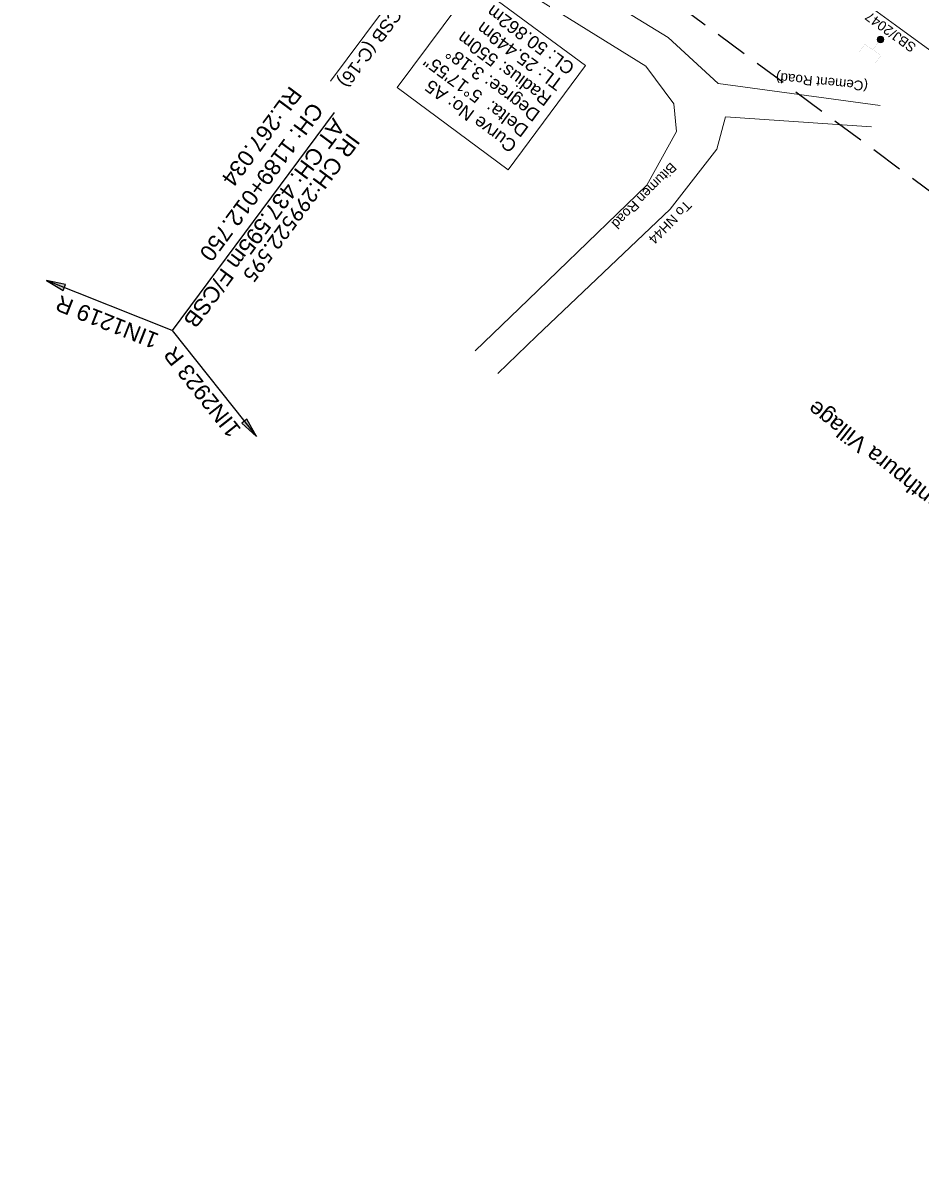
# Model space of a CAD drawing. Header units: metres. Extents: x 643874 to 646664, y 3378445 to 3380508.
# Drawn here: x 645086.9 to 645226.2, y 3379289.5 to 3379465.1 of the extents above; entities that cross this region are included whole.
import ezdxf
from ezdxf.enums import TextEntityAlignment as Align

# ---------------------------------------------------------------- set-up
doc = ezdxf.new("R2010")
doc.units = ezdxf.units.M
doc.header["$MEASUREMENT"] = 0
doc.linetypes.add('CENTER', pattern=[2, 1.25, -0.25, 0.25, -0.25])
doc.linetypes.add('DASHED2', pattern=[0.375, 0.25, -0.125])
for name, color, linetype, lineweight in [('BRIDGE DETAILS PLAN', 7, 'Continuous', 0), ('C-ALIG-LABL-DG', 1, 'Continuous', 25), ('Existing IR Track', 143, 'Continuous', 0), ('Existing Railway Boundary', 36, 'CENTER', 0), ('OHE MAST', 7, 'Continuous', 0), ('Proposed Curve_Details', 10, 'Continuous', 0), ("SARAI BANJARA STN SRJ's", 251, 'Continuous', 0), ('Side Details', 7, 'Continuous', 13), ('Subroad Edge', 34, 'Continuous', 0)]:
    doc.layers.add(name, color=color, linetype=linetype, lineweight=lineweight)
doc.styles.add('ARIAL', font='arial.ttf')
doc.styles.add('Style-Arial', font='arial.ttf')
doc.styles.add('Text', font='arial.ttf', dxfattribs={"height": 2})

# ---------------------------------------------------------------- blocks, each defined once
blk = doc.blocks.new('OHE MAST')
h = blk.add_hatch(color=256)
edge = h.paths.add_edge_path()
edge.add_arc((0, 0), 0.514, 0, 360)
at = {"const_width": 0.01, "flags": 128}
for points in [[(1.5, 3.5), (1.5, 2), (-1.5, 2), (-1.5, 3.5)], [(0, 2), (0, 0)]]:
    blk.add_lwpolyline(points, dxfattribs=at)
blk.add_circle((0, 0), 0.514)
blk = doc.blocks.new('Direction')
h = blk.add_hatch(color=256)
h.dxf.hatch_style = 1
h.paths.add_polyline_path([(-5.537, 0), (-4.745, -0.129), (-4.745, 0.135)])
blk.add_lwpolyline([(-5.537, 0), (-4.745, -0.129), (-4.745, 0.135)], close=True)
blk.add_lwpolyline([(0, 0), (-5.537, 0)])

msp = doc.modelspace()

# ---------------------------------------------------------------- linework, layer by layer
at = {"layer": 'C-ALIG-LABL-DG', "color": 1, "linetype": 'Continuous', "lineweight": 25}
msp.add_line((645135.168, 3379451.1947), (645110.1108, 3379417.4227), dxfattribs=at)
at = {"layer": 'Existing IR Track', "color": 0, "lineweight": 20, "flags": 128}
msp.add_lwpolyline([(645106.1119, 3379549.5485), (645116.1031, 3379542.2479), (645131.6397, 3379530.9186), (645148.1002, 3379518.9121), (645162.6901, 3379508.2347), (645176.0012, 3379498.4576), (645182.7807, 3379493.5283), (645185.9768, 3379491.1944), (645193.634, 3379485.6274), (645203.0107, 3379478.7627), (645206.2634, 3379476.3602), (645222.185, 3379464.7378), (645238.7161, 3379452.682), (645254.3131, 3379441.3748), (645269.7781, 3379430.0229), (645285.3601, 3379418.5748)], dxfattribs=at)
at = {"layer": 'Existing Railway Boundary', "color": 32, "linetype": 'DASHED2', "lineweight": 25, "ltscale": 20, "flags": 128}
msp.add_lwpolyline([(644232.5396, 3380177.8416), (644249.4258, 3380165.3983), (644621.007, 3379887.6965), (644676.9944, 3379845.4482), (644702.8645, 3379825.9912), (644738.6024, 3379799.4801), (644742.2817, 3379796.7418), (644771.2557, 3379773.8192), (644804.6479, 3379750.2058), (644834.554, 3379728.6172), (644848.5372, 3379718.5093), (644863.2911, 3379707.9396), (644878.1999, 3379697.2589), (644893.8111, 3379686.127), (644909.381, 3379675.0245), (644918.4816, 3379668.5863), (644935.1691, 3379656.7791), (644907.7997, 3379620.3367), (644936.8456, 3379598.666), (644961.4527, 3379618.4234), (645145.9779, 3379481.4776), (645154.4712, 3379493.1591), (645276.7247, 3379402.534), (645271.4125, 3379395.0606), (645469.1907, 3379254.0062), (645478.6859, 3379267.1096), (645498.5589, 3379252.3702), (645510.5872, 3379243.9988), (645510.5872, 3379243.9988), (645531.3517, 3379228.922), (645544.8911, 3379218.91), (645549.0311, 3379215.8257)], dxfattribs=at)
at = {"layer": 'Proposed Curve_Details', "color": 0}
msp.add_lwpolyline([(645174.134, 3379458.4746), (645156.9323, 3379471.2374), (645144.9421, 3379455.0771), (645162.1439, 3379442.3142)], close=True, dxfattribs=at)
at = {"layer": "SARAI BANJARA STN SRJ's", "color": 0, "lineweight": 20, "flags": 128}
msp.add_lwpolyline([(645134.6262, 3379456.0864), (645158.469, 3379488.1252)], dxfattribs=at)
at = {"layer": 'Subroad Edge', "linetype": 'Continuous', "lineweight": 13, "flags": 128}
for points in [[(645219.8204, 3379452.2963), (645194.6768, 3379455.7097), (645186.9342, 3379462.8357), (645167.1545, 3379474.9661), (645115.3195, 3379505.6561), (645094.6533, 3379518.831), (645052.2772, 3379545.5937), (645015.4299, 3379569.7437), (644978.1435, 3379595.4026), (644966.2539, 3379606.5434), (644963.6579, 3379613.6359), (644963.6302, 3379619.5949), (644966.8386, 3379627.9498), (644982.7032, 3379649.7985), (645002.5074, 3379674.5203)], [(645163.9358, 3379470.6079), (645183.4938, 3379458.4), (645187.8334, 3379452.5488), (645188.2326, 3379448.2673), (645183.6308, 3379439.9227), (645165.2593, 3379422.1711), (645157.0649, 3379414.2686)], [(645160.5636, 3379410.7459), (645166.5708, 3379416.5273), (645187.2422, 3379436.2052), (645194.4775, 3379445.507), (645195.8153, 3379450.5239), (645218.4749, 3379448.9974)]]:
    msp.add_lwpolyline(points, dxfattribs=at)

# ---------------------------------------------------------------- block references
at = {"layer": 'C-ALIG-LABL-DG', "color": 1, "linetype": 'Continuous', "lineweight": 25, "xscale": 3.789791541545083, "yscale": 3.789791541545083, "zscale": 3.789791541545083, "rotation": 128.4263657869677}
msp.add_blockref('Direction', (645110.1108, 3379417.4227), dxfattribs=at)
at = {"layer": 'OHE MAST', "lineweight": 13, "rotation": 143.3908318566117}
msp.add_blockref('OHE MAST', (645219.855, 3379462.53), dxfattribs=at)

# ---------------------------------------------------------------- texts
at = {"layer": 'BRIDGE DETAILS PLAN', "insert": (645138.3393, 3379447.4907), "char_height": 2.5, "attachment_point": 4, "rotation": 233.426366, "line_spacing_factor": 1.08, "style": 'ARIAL'}
msp.add_mtext('IR CH:{\\fCalibri|b0|i0|c0|p34;\\H0.91667x;299522.595}', dxfattribs=at)
at = {"layer": 'C-ALIG-LABL-DG', "color": 1, "lineweight": 13, "insert": (645137.0545, 3379449.012), "char_height": 2.5, "width": 51.974457, "attachment_point": 1, "rotation": 233.426366, "style": 'ARIAL'}
msp.add_mtext('{\\fArial|b0|i0|c0|p39;AT CH: }437.595{\\fArial|b0|i0|c0|p39;m F/CSB}\\PCH: 1189+012.750\\PRL:267.034', dxfattribs=at)
at = {"layer": 'OHE MAST', "style": 'ARIAL'}
msp.add_text('SBJ/2047', height=1.5, rotation=144, dxfattribs=at).set_placement((645218.1751, 3379466.9664), align=Align.RIGHT)
at = {"layer": 'Proposed Curve_Details', "color": 0, "lineweight": 0, "insert": (645172.6511, 3379458.5025), "char_height": 2, "attachment_point": 7, "rotation": 143.426366, "line_spacing_factor": 0.9, "style": 'ARIAL'}
msp.add_mtext('Curve No: A5\\PDelta:  5%%D17\'55"\\PDegree: 3.18%%D\\PRadius: 550m\\PTL: 25.449m \\PCL: 50.862m', dxfattribs=at)
at = {"layer": "SARAI BANJARA STN SRJ's", "color": 0, "lineweight": 13, "insert": (645159.1782, 3379486.5017), "char_height": 2, "width": 52.692121, "attachment_point": 4, "rotation": 233.426366, "line_spacing_factor": 0.648, "style": 'Style-Arial'}
msp.add_mtext('\\A1;\\pxsm1;TP1 CH: 355.0m F/CSB (C-16)', dxfattribs=at)
at = {"layer": 'Side Details', "style": 'ARIAL'}
msp.add_text('Basanthpura Village', height=2.5, rotation=141.673657, dxfattribs=at).set_placement((645234.3365, 3379387.3501))
at = {"layer": 'Subroad Edge', "linetype": 'Continuous', "style": 'Text'}
msp.add_text('(Cement Road)', height=1.5, rotation=174.364025, dxfattribs=at).set_placement((645217.9681, 3379456.0092))
at = {"layer": 'Subroad Edge', "linetype": 'Continuous', "style": 'Text', "width": 1}
for s, p in [('Bitumen Road', (645187.3415, 3379443.5786)), ('To NH44', (645189.6479, 3379437.7102))]:
    msp.add_text(s, height=1.5, rotation=225.597116, dxfattribs=at).set_placement(p)

# ---------------------------------------------------------------- next in the draw order: texts
at = {"layer": 'C-ALIG-LABL-DG', "color": 1, "linetype": 'Continuous', "lineweight": 25, "insert": (645108.2248, 3379416.8363), "char_height": 2.5, "width": 18.295055, "attachment_point": 7, "rotation": 158.426366, "style": 'ARIAL', "bg_fill": 3, "box_fill_scale": 1.04, "bg_fill_color": 256, "bg_fill_true_color": 13158600, "bg_fill_transparency": 0}
msp.add_mtext('1IN1219 R', dxfattribs=at)

# ---------------------------------------------------------------- next in the draw order: block references
at = {"layer": 'C-ALIG-LABL-DG', "color": 1, "linetype": 'Continuous', "lineweight": 25, "xscale": 3.789791541545083, "yscale": 3.789791541545083, "zscale": 3.789791541545083, "rotation": 338.4263657869677}
msp.add_blockref('Direction', (645110.1108, 3379417.4227), dxfattribs=at)

# ---------------------------------------------------------------- next in the draw order: texts
at = {"layer": 'C-ALIG-LABL-DG', "color": 1, "linetype": 'Continuous', "lineweight": 25, "insert": (645110.5391, 3379415.1785), "char_height": 2.5, "width": 16.820703, "attachment_point": 9, "rotation": 128.426366, "style": 'ARIAL', "bg_fill": 3, "box_fill_scale": 1.04, "bg_fill_color": 256, "bg_fill_true_color": 13158600, "bg_fill_transparency": 0}
msp.add_mtext('1IN2923 R', dxfattribs=at)

doc.saveas('drawing.dxf')
